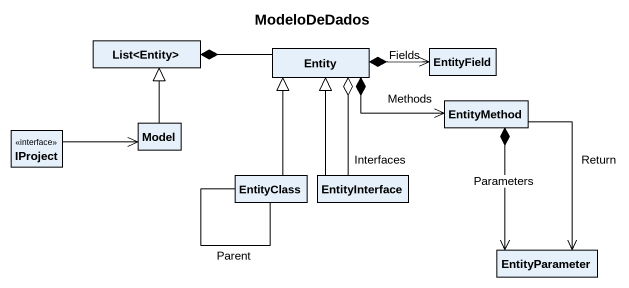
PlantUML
@startuml
title ModeloDeDados
hide circle
hide empty members
class "List<Entity>" as List_Entity
class "Entity" as Entity_
class EntityField
class EntityMethod
interface IProject
class Model
class EntityClass
class EntityInterface
class EntityParameter
List_Entity *-right- Entity_
Entity_ *-right-> EntityField : Fields
Entity_ *-right-> EntityMethod : Methods
Entity_ o-- EntityInterface : Interfaces
EntityMethod *--> EntityParameter : Parameters
EntityMethod --> EntityParameter : Return
IProject -right-> Model
Model -up-|> List_Entity
EntityClass -up-|> Entity_
EntityClass -- EntityClass : Parent
EntityInterface -up-|> Entity_
@enduml
